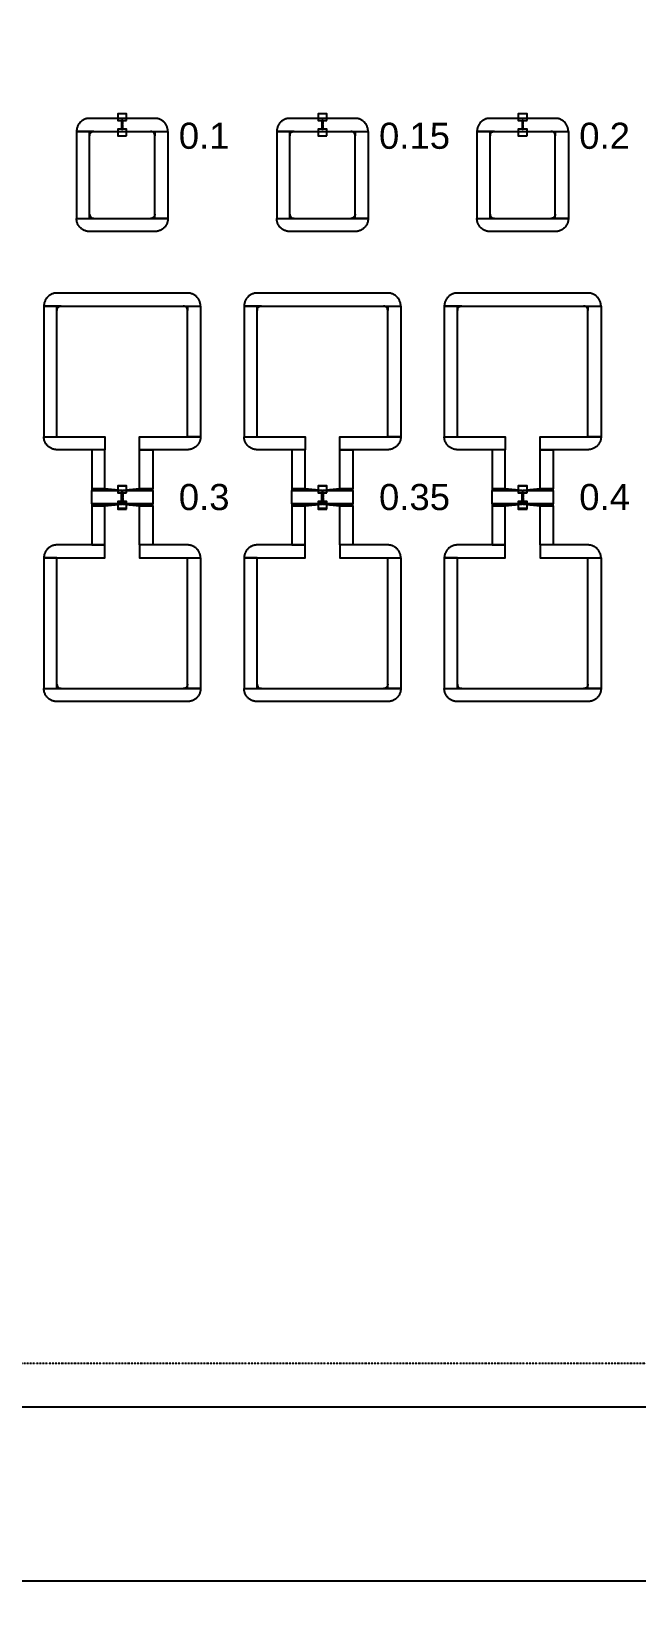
# Model space of a CAD drawing. Extents: x -50000 to 50000, y -50000 to 50000.
# Drawn here: x -39559 to -38168, y -14334 to -10740 of the extents above; entities that cross this region are included whole.
import ezdxf

# ---------------------------------------------------------------- set-up
doc = ezdxf.new("R2010")
doc.units = 0
doc.linetypes.add('DOT', pattern=[0.2, 0, -0.2])
doc.layers.get('0').update_dxf_attribs({"linetype": 'CONTINUOUS'})
for name, color, linetype in [('BASEMETAL', 4, 'CONTINUOUS'), ('DICEGRID', 3, 'CONTINUOUS'), ('FRAME', 8, 'CONTINUOUS'), ('MARKERS', 2, 'CONTINUOUS'), ('SECONDLAYER', 6, 'CONTINUOUS')]:
    doc.layers.add(name, color=color, linetype=linetype)
doc.styles.get("Standard").update_dxf_attribs({"font": 'arial.ttf'})

# ---------------------------------------------------------------- blocks, each defined once
blk = doc.blocks.new('CHIP_JARRAY')
for points in [[(3750, 3330), (3855, 3330), (3855, 3330), (3855, 3331.6), (3854.8, 3333.1), (3854.6, 3334.7), (3854.3, 3336.2), (3854, 3337.8), (3853.5, 3339.3), (3853, 3340.8), (3852.4, 3342.2), (3851.7, 3343.6), (3851, 3345), (3850.2, 3346.3), (3849.3, 3347.6), (3848.3, 3348.9), (3847.3, 3350.1), (3846.2, 3351.2), (3845.1, 3352.3), (3843.9, 3353.3), (3842.6, 3354.3), (3841.3, 3355.2), (3840, 3356), (3838.6, 3356.7), (3837.2, 3357.4), (3835.8, 3358), (3834.3, 3358.5), (3832.8, 3359), (3831.2, 3359.3), (3829.7, 3359.6), (3828.1, 3359.8), (3826.6, 3360), (3825, 3360), (3675, 3360), (3673.4, 3360), (3671.9, 3359.8), (3670.3, 3359.6), (3668.8, 3359.3), (3667.2, 3359), (3665.7, 3358.5), (3664.2, 3358), (3662.8, 3357.4), (3661.4, 3356.7), (3660, 3356), (3658.7, 3355.2), (3657.4, 3354.3), (3656.1, 3353.3), (3654.9, 3352.3), (3653.8, 3351.2), (3652.7, 3350.1), (3651.7, 3348.9), (3650.7, 3347.6), (3649.8, 3346.3), (3649, 3345), (3648.3, 3343.6), (3647.6, 3342.2), (3647, 3340.8), (3646.5, 3339.3), (3646, 3337.8), (3645.7, 3336.2), (3645.4, 3334.7), (3645.2, 3333.1), (3645, 3331.6), (3645, 3330), (3645, 3330)], [(4210, 3330), (4315, 3330), (4315, 3330), (4315, 3331.6), (4314.8, 3333.1), (4314.6, 3334.7), (4314.3, 3336.2), (4314, 3337.8), (4313.5, 3339.3), (4313, 3340.8), (4312.4, 3342.2), (4311.7, 3343.6), (4311, 3345), (4310.2, 3346.3), (4309.3, 3347.6), (4308.3, 3348.9), (4307.3, 3350.1), (4306.2, 3351.2), (4305.1, 3352.3), (4303.9, 3353.3), (4302.6, 3354.3), (4301.3, 3355.2), (4300, 3356), (4298.6, 3356.7), (4297.2, 3357.4), (4295.8, 3358), (4294.3, 3358.5), (4292.8, 3359), (4291.2, 3359.3), (4289.7, 3359.6), (4288.1, 3359.8), (4286.6, 3360), (4285, 3360), (4135, 3360), (4133.4, 3360), (4131.9, 3359.8), (4130.3, 3359.6), (4128.8, 3359.3), (4127.2, 3359), (4125.7, 3358.5), (4124.2, 3358), (4122.8, 3357.4), (4121.4, 3356.7), (4120, 3356), (4118.7, 3355.2), (4117.4, 3354.3), (4116.1, 3353.3), (4114.9, 3352.3), (4113.8, 3351.2), (4112.7, 3350.1), (4111.7, 3348.9), (4110.7, 3347.6), (4109.8, 3346.3), (4109, 3345), (4108.3, 3343.6), (4107.6, 3342.2), (4107, 3340.8), (4106.5, 3339.3), (4106, 3337.8), (4105.7, 3336.2), (4105.4, 3334.7), (4105.2, 3333.1), (4105, 3331.6), (4105, 3330), (4105, 3330)], [(4670, 3330), (4775, 3330), (4775, 3330), (4775, 3331.6), (4774.8, 3333.1), (4774.6, 3334.7), (4774.3, 3336.2), (4774, 3337.8), (4773.5, 3339.3), (4773, 3340.8), (4772.4, 3342.2), (4771.7, 3343.6), (4771, 3345), (4770.2, 3346.3), (4769.3, 3347.6), (4768.3, 3348.9), (4767.3, 3350.1), (4766.2, 3351.2), (4765.1, 3352.3), (4763.9, 3353.3), (4762.6, 3354.3), (4761.3, 3355.2), (4760, 3356), (4758.6, 3356.7), (4757.2, 3357.4), (4755.8, 3358), (4754.3, 3358.5), (4752.8, 3359), (4751.2, 3359.3), (4749.7, 3359.6), (4748.1, 3359.8), (4746.6, 3360), (4745, 3360), (4595, 3360), (4593.4, 3360), (4591.9, 3359.8), (4590.3, 3359.6), (4588.8, 3359.3), (4587.2, 3359), (4585.7, 3358.5), (4584.2, 3358), (4582.8, 3357.4), (4581.4, 3356.7), (4580, 3356), (4578.7, 3355.2), (4577.4, 3354.3), (4576.1, 3353.3), (4574.9, 3352.3), (4573.8, 3351.2), (4572.7, 3350.1), (4571.7, 3348.9), (4570.7, 3347.6), (4569.8, 3346.3), (4569, 3345), (4568.3, 3343.6), (4567.6, 3342.2), (4567, 3340.8), (4566.5, 3339.3), (4566, 3337.8), (4565.7, 3336.2), (4565.4, 3334.7), (4565.2, 3333.1), (4565, 3331.6), (4565, 3330), (4565, 3330)], [(3675, 3130), (3675, 3330), (3645, 3330), (3645, 3130)], [(3675, 3330), (3675, 3320), (3675.1, 3321), (3675.2, 3322.1), (3675.5, 3323.1), (3675.9, 3324.1), (3676.3, 3325), (3676.9, 3325.9), (3677.6, 3326.7), (3678.3, 3327.4), (3679.1, 3328.1), (3680, 3328.7), (3680.9, 3329.1), (3681.9, 3329.5), (3682.9, 3329.8), (3684, 3329.9), (3685, 3330)], [(3825, 3330), (3825, 3320), (3824.9, 3321), (3824.8, 3322.1), (3824.5, 3323.1), (3824.1, 3324.1), (3823.7, 3325), (3823.1, 3325.9), (3822.4, 3326.7), (3821.7, 3327.4), (3820.9, 3328.1), (3820, 3328.7), (3819.1, 3329.1), (3818.1, 3329.5), (3817.1, 3329.8), (3816, 3329.9), (3815, 3330)], [(3825, 3130), (3825, 3330), (3855, 3330), (3855, 3130)], [(4135, 3130), (4135, 3330), (4105, 3330), (4105, 3130)], [(4135, 3330), (4135, 3320), (4135.1, 3321), (4135.2, 3322.1), (4135.5, 3323.1), (4135.9, 3324.1), (4136.3, 3325), (4136.9, 3325.9), (4137.6, 3326.7), (4138.3, 3327.4), (4139.1, 3328.1), (4140, 3328.7), (4140.9, 3329.1), (4141.9, 3329.5), (4142.9, 3329.8), (4144, 3329.9), (4145, 3330)], [(4285, 3330), (4285, 3320), (4284.9, 3321), (4284.8, 3322.1), (4284.5, 3323.1), (4284.1, 3324.1), (4283.7, 3325), (4283.1, 3325.9), (4282.4, 3326.7), (4281.7, 3327.4), (4280.9, 3328.1), (4280, 3328.7), (4279.1, 3329.1), (4278.1, 3329.5), (4277.1, 3329.8), (4276, 3329.9), (4275, 3330)], [(4285, 3130), (4285, 3330), (4315, 3330), (4315, 3130)], [(4595, 3130), (4595, 3330), (4565, 3330), (4565, 3130)], [(4595, 3330), (4595, 3320), (4595.1, 3321), (4595.2, 3322.1), (4595.5, 3323.1), (4595.9, 3324.1), (4596.3, 3325), (4596.9, 3325.9), (4597.6, 3326.7), (4598.3, 3327.4), (4599.1, 3328.1), (4600, 3328.7), (4600.9, 3329.1), (4601.9, 3329.5), (4602.9, 3329.8), (4604, 3329.9), (4605, 3330)], [(4745, 3330), (4745, 3320), (4744.9, 3321), (4744.8, 3322.1), (4744.5, 3323.1), (4744.1, 3324.1), (4743.7, 3325), (4743.1, 3325.9), (4742.4, 3326.7), (4741.7, 3327.4), (4740.9, 3328.1), (4740, 3328.7), (4739.1, 3329.1), (4738.1, 3329.5), (4737.1, 3329.8), (4736, 3329.9), (4735, 3330)], [(4745, 3130), (4745, 3330), (4775, 3330), (4775, 3130)], [(3750, 3130), (3855, 3130), (3855, 3130), (3855, 3128.4), (3854.8, 3126.9), (3854.6, 3125.3), (3854.3, 3123.8), (3854, 3122.2), (3853.5, 3120.7), (3853, 3119.2), (3852.4, 3117.8), (3851.7, 3116.4), (3851, 3115), (3850.2, 3113.7), (3849.3, 3112.4), (3848.3, 3111.1), (3847.3, 3109.9), (3846.2, 3108.8), (3845.1, 3107.7), (3843.9, 3106.7), (3842.6, 3105.7), (3841.3, 3104.8), (3840, 3104), (3838.6, 3103.3), (3837.2, 3102.6), (3835.8, 3102), (3834.3, 3101.5), (3832.8, 3101), (3831.2, 3100.7), (3829.7, 3100.4), (3828.1, 3100.2), (3826.6, 3100), (3825, 3100), (3675, 3100), (3673.4, 3100), (3671.9, 3100.2), (3670.3, 3100.4), (3668.8, 3100.7), (3667.2, 3101), (3665.7, 3101.5), (3664.2, 3102), (3662.8, 3102.6), (3661.4, 3103.3), (3660, 3104), (3658.7, 3104.8), (3657.4, 3105.7), (3656.1, 3106.7), (3654.9, 3107.7), (3653.8, 3108.8), (3652.7, 3109.9), (3651.7, 3111.1), (3650.7, 3112.4), (3649.8, 3113.7), (3649, 3115), (3648.3, 3116.4), (3647.6, 3117.8), (3647, 3119.2), (3646.5, 3120.7), (3646, 3122.2), (3645.7, 3123.8), (3645.4, 3125.3), (3645.2, 3126.9), (3645, 3128.4), (3645, 3130), (3645, 3130)], [(3675, 3130), (3675, 3140), (3675.1, 3139), (3675.2, 3137.9), (3675.5, 3136.9), (3675.9, 3135.9), (3676.3, 3135), (3676.9, 3134.1), (3677.6, 3133.3), (3678.3, 3132.6), (3679.1, 3131.9), (3680, 3131.3), (3680.9, 3130.9), (3681.9, 3130.5), (3682.9, 3130.2), (3684, 3130.1), (3685, 3130)], [(3825, 3130), (3825, 3140), (3824.9, 3139), (3824.8, 3137.9), (3824.5, 3136.9), (3824.1, 3135.9), (3823.7, 3135), (3823.1, 3134.1), (3822.4, 3133.3), (3821.7, 3132.6), (3820.9, 3131.9), (3820, 3131.3), (3819.1, 3130.9), (3818.1, 3130.5), (3817.1, 3130.2), (3816, 3130.1), (3815, 3130)], [(4210, 3130), (4315, 3130), (4315, 3130), (4315, 3128.4), (4314.8, 3126.9), (4314.6, 3125.3), (4314.3, 3123.8), (4314, 3122.2), (4313.5, 3120.7), (4313, 3119.2), (4312.4, 3117.8), (4311.7, 3116.4), (4311, 3115), (4310.2, 3113.7), (4309.3, 3112.4), (4308.3, 3111.1), (4307.3, 3109.9), (4306.2, 3108.8), (4305.1, 3107.7), (4303.9, 3106.7), (4302.6, 3105.7), (4301.3, 3104.8), (4300, 3104), (4298.6, 3103.3), (4297.2, 3102.6), (4295.8, 3102), (4294.3, 3101.5), (4292.8, 3101), (4291.2, 3100.7), (4289.7, 3100.4), (4288.1, 3100.2), (4286.6, 3100), (4285, 3100), (4135, 3100), (4133.4, 3100), (4131.9, 3100.2), (4130.3, 3100.4), (4128.8, 3100.7), (4127.2, 3101), (4125.7, 3101.5), (4124.2, 3102), (4122.8, 3102.6), (4121.4, 3103.3), (4120, 3104), (4118.7, 3104.8), (4117.4, 3105.7), (4116.1, 3106.7), (4114.9, 3107.7), (4113.8, 3108.8), (4112.7, 3109.9), (4111.7, 3111.1), (4110.7, 3112.4), (4109.8, 3113.7), (4109, 3115), (4108.3, 3116.4), (4107.6, 3117.8), (4107, 3119.2), (4106.5, 3120.7), (4106, 3122.2), (4105.7, 3123.8), (4105.4, 3125.3), (4105.2, 3126.9), (4105, 3128.4), (4105, 3130), (4105, 3130)], [(4135, 3130), (4135, 3140), (4135.1, 3139), (4135.2, 3137.9), (4135.5, 3136.9), (4135.9, 3135.9), (4136.3, 3135), (4136.9, 3134.1), (4137.6, 3133.3), (4138.3, 3132.6), (4139.1, 3131.9), (4140, 3131.3), (4140.9, 3130.9), (4141.9, 3130.5), (4142.9, 3130.2), (4144, 3130.1), (4145, 3130)], [(4285, 3130), (4285, 3140), (4284.9, 3139), (4284.8, 3137.9), (4284.5, 3136.9), (4284.1, 3135.9), (4283.7, 3135), (4283.1, 3134.1), (4282.4, 3133.3), (4281.7, 3132.6), (4280.9, 3131.9), (4280, 3131.3), (4279.1, 3130.9), (4278.1, 3130.5), (4277.1, 3130.2), (4276, 3130.1), (4275, 3130)], [(4670, 3130), (4775, 3130), (4775, 3130), (4775, 3128.4), (4774.8, 3126.9), (4774.6, 3125.3), (4774.3, 3123.8), (4774, 3122.2), (4773.5, 3120.7), (4773, 3119.2), (4772.4, 3117.8), (4771.7, 3116.4), (4771, 3115), (4770.2, 3113.7), (4769.3, 3112.4), (4768.3, 3111.1), (4767.3, 3109.9), (4766.2, 3108.8), (4765.1, 3107.7), (4763.9, 3106.7), (4762.6, 3105.7), (4761.3, 3104.8), (4760, 3104), (4758.6, 3103.3), (4757.2, 3102.6), (4755.8, 3102), (4754.3, 3101.5), (4752.8, 3101), (4751.2, 3100.7), (4749.7, 3100.4), (4748.1, 3100.2), (4746.6, 3100), (4745, 3100), (4595, 3100), (4593.4, 3100), (4591.9, 3100.2), (4590.3, 3100.4), (4588.8, 3100.7), (4587.2, 3101), (4585.7, 3101.5), (4584.2, 3102), (4582.8, 3102.6), (4581.4, 3103.3), (4580, 3104), (4578.7, 3104.8), (4577.4, 3105.7), (4576.1, 3106.7), (4574.9, 3107.7), (4573.8, 3108.8), (4572.7, 3109.9), (4571.7, 3111.1), (4570.7, 3112.4), (4569.8, 3113.7), (4569, 3115), (4568.3, 3116.4), (4567.6, 3117.8), (4567, 3119.2), (4566.5, 3120.7), (4566, 3122.2), (4565.7, 3123.8), (4565.4, 3125.3), (4565.2, 3126.9), (4565, 3128.4), (4565, 3130), (4565, 3130)], [(4595, 3130), (4595, 3140), (4595.1, 3139), (4595.2, 3137.9), (4595.5, 3136.9), (4595.9, 3135.9), (4596.3, 3135), (4596.9, 3134.1), (4597.6, 3133.3), (4598.3, 3132.6), (4599.1, 3131.9), (4600, 3131.3), (4600.9, 3130.9), (4601.9, 3130.5), (4602.9, 3130.2), (4604, 3130.1), (4605, 3130)], [(4745, 3130), (4745, 3140), (4744.9, 3139), (4744.8, 3137.9), (4744.5, 3136.9), (4744.1, 3135.9), (4743.7, 3135), (4743.1, 3134.1), (4742.4, 3133.3), (4741.7, 3132.6), (4740.9, 3131.9), (4740, 3131.3), (4739.1, 3130.9), (4738.1, 3130.5), (4737.1, 3130.2), (4736, 3130.1), (4735, 3130)], [(3750, 2928.7), (3930, 2928.7), (3930, 2928.7), (3930, 2930.3), (3929.8, 2931.8), (3929.6, 2933.4), (3929.3, 2934.9), (3929, 2936.5), (3928.5, 2938), (3928, 2939.5), (3927.4, 2940.9), (3926.7, 2942.3), (3926, 2943.7), (3925.2, 2945), (3924.3, 2946.3), (3923.3, 2947.6), (3922.3, 2948.8), (3921.2, 2949.9), (3920.1, 2951), (3918.9, 2952), (3917.6, 2953), (3916.3, 2953.9), (3915, 2954.7), (3913.6, 2955.4), (3912.2, 2956.1), (3910.8, 2956.7), (3909.3, 2957.2), (3907.8, 2957.7), (3906.2, 2958), (3904.7, 2958.3), (3903.1, 2958.5), (3901.6, 2958.7), (3900, 2958.7), (3600, 2958.7), (3598.4, 2958.7), (3596.9, 2958.5), (3595.3, 2958.3), (3593.8, 2958), (3592.2, 2957.7), (3590.7, 2957.2), (3589.2, 2956.7), (3587.8, 2956.1), (3586.4, 2955.4), (3585, 2954.7), (3583.7, 2953.9), (3582.4, 2953), (3581.1, 2952), (3579.9, 2951), (3578.8, 2949.9), (3577.7, 2948.8), (3576.7, 2947.6), (3575.7, 2946.3), (3574.8, 2945), (3574, 2943.7), (3573.3, 2942.3), (3572.6, 2940.9), (3572, 2939.5), (3571.5, 2938), (3571, 2936.5), (3570.7, 2934.9), (3570.4, 2933.4), (3570.2, 2931.8), (3570, 2930.3), (3570, 2928.7), (3570, 2928.7)], [(4210, 2928.7), (4390, 2928.7), (4390, 2928.7), (4390, 2930.3), (4389.8, 2931.8), (4389.6, 2933.4), (4389.3, 2934.9), (4389, 2936.5), (4388.5, 2938), (4388, 2939.5), (4387.4, 2940.9), (4386.7, 2942.3), (4386, 2943.7), (4385.2, 2945), (4384.3, 2946.3), (4383.3, 2947.6), (4382.3, 2948.8), (4381.2, 2949.9), (4380.1, 2951), (4378.9, 2952), (4377.6, 2953), (4376.3, 2953.9), (4375, 2954.7), (4373.6, 2955.4), (4372.2, 2956.1), (4370.8, 2956.7), (4369.3, 2957.2), (4367.8, 2957.7), (4366.2, 2958), (4364.7, 2958.3), (4363.1, 2958.5), (4361.6, 2958.7), (4360, 2958.7), (4060, 2958.7), (4058.4, 2958.7), (4056.9, 2958.5), (4055.3, 2958.3), (4053.8, 2958), (4052.2, 2957.7), (4050.7, 2957.2), (4049.2, 2956.7), (4047.8, 2956.1), (4046.4, 2955.4), (4045, 2954.7), (4043.7, 2953.9), (4042.4, 2953), (4041.1, 2952), (4039.9, 2951), (4038.8, 2949.9), (4037.7, 2948.8), (4036.7, 2947.6), (4035.7, 2946.3), (4034.8, 2945), (4034, 2943.7), (4033.3, 2942.3), (4032.6, 2940.9), (4032, 2939.5), (4031.5, 2938), (4031, 2936.5), (4030.7, 2934.9), (4030.4, 2933.4), (4030.2, 2931.8), (4030, 2930.3), (4030, 2928.7), (4030, 2928.7)], [(4670, 2928.7), (4850, 2928.7), (4850, 2928.7), (4850, 2930.3), (4849.8, 2931.8), (4849.6, 2933.4), (4849.3, 2934.9), (4849, 2936.5), (4848.5, 2938), (4848, 2939.5), (4847.4, 2940.9), (4846.7, 2942.3), (4846, 2943.7), (4845.2, 2945), (4844.3, 2946.3), (4843.3, 2947.6), (4842.3, 2948.8), (4841.2, 2949.9), (4840.1, 2951), (4838.9, 2952), (4837.6, 2953), (4836.3, 2953.9), (4835, 2954.7), (4833.6, 2955.4), (4832.2, 2956.1), (4830.8, 2956.7), (4829.3, 2957.2), (4827.8, 2957.7), (4826.2, 2958), (4824.7, 2958.3), (4823.1, 2958.5), (4821.6, 2958.7), (4820, 2958.7), (4520, 2958.7), (4518.4, 2958.7), (4516.9, 2958.5), (4515.3, 2958.3), (4513.8, 2958), (4512.2, 2957.7), (4510.7, 2957.2), (4509.2, 2956.7), (4507.8, 2956.1), (4506.4, 2955.4), (4505, 2954.7), (4503.7, 2953.9), (4502.4, 2953), (4501.1, 2952), (4499.9, 2951), (4498.8, 2949.9), (4497.7, 2948.8), (4496.7, 2947.6), (4495.7, 2946.3), (4494.8, 2945), (4494, 2943.7), (4493.3, 2942.3), (4492.6, 2940.9), (4492, 2939.5), (4491.5, 2938), (4491, 2936.5), (4490.7, 2934.9), (4490.4, 2933.4), (4490.2, 2931.8), (4490, 2930.3), (4490, 2928.7), (4490, 2928.7)], [(3600, 2628.7), (3600, 2928.7), (3570, 2928.7), (3570, 2628.7)], [(3600, 2928.7), (3600, 2918.7), (3600.1, 2919.7), (3600.2, 2920.8), (3600.5, 2921.8), (3600.9, 2922.8), (3601.3, 2923.7), (3601.9, 2924.6), (3602.6, 2925.4), (3603.3, 2926.1), (3604.1, 2926.8), (3605, 2927.4), (3605.9, 2927.8), (3606.9, 2928.2), (3607.9, 2928.5), (3609, 2928.6), (3610, 2928.7)], [(3900, 2928.7), (3900, 2918.7), (3899.9, 2919.7), (3899.8, 2920.8), (3899.5, 2921.8), (3899.1, 2922.8), (3898.7, 2923.7), (3898.1, 2924.6), (3897.4, 2925.4), (3896.7, 2926.1), (3895.9, 2926.8), (3895, 2927.4), (3894.1, 2927.8), (3893.1, 2928.2), (3892.1, 2928.5), (3891, 2928.6), (3890, 2928.7)], [(3900, 2628.7), (3900, 2928.7), (3930, 2928.7), (3930, 2628.7)], [(4060, 2628.7), (4060, 2928.7), (4030, 2928.7), (4030, 2628.7)], [(4060, 2928.7), (4060, 2918.7), (4060.1, 2919.7), (4060.2, 2920.8), (4060.5, 2921.8), (4060.9, 2922.8), (4061.3, 2923.7), (4061.9, 2924.6), (4062.6, 2925.4), (4063.3, 2926.1), (4064.1, 2926.8), (4065, 2927.4), (4065.9, 2927.8), (4066.9, 2928.2), (4067.9, 2928.5), (4069, 2928.6), (4070, 2928.7)], [(4360, 2928.7), (4360, 2918.7), (4359.9, 2919.7), (4359.8, 2920.8), (4359.5, 2921.8), (4359.1, 2922.8), (4358.7, 2923.7), (4358.1, 2924.6), (4357.4, 2925.4), (4356.7, 2926.1), (4355.9, 2926.8), (4355, 2927.4), (4354.1, 2927.8), (4353.1, 2928.2), (4352.1, 2928.5), (4351, 2928.6), (4350, 2928.7)], [(4360, 2628.7), (4360, 2928.7), (4390, 2928.7), (4390, 2628.7)], [(4520, 2628.7), (4520, 2928.7), (4490, 2928.7), (4490, 2628.7)], [(4520, 2928.7), (4520, 2918.7), (4520.1, 2919.7), (4520.2, 2920.8), (4520.5, 2921.8), (4520.9, 2922.8), (4521.3, 2923.7), (4521.9, 2924.6), (4522.6, 2925.4), (4523.3, 2926.1), (4524.1, 2926.8), (4525, 2927.4), (4525.9, 2927.8), (4526.9, 2928.2), (4527.9, 2928.5), (4529, 2928.6), (4530, 2928.7)], [(4820, 2928.7), (4820, 2918.7), (4819.9, 2919.7), (4819.8, 2920.8), (4819.5, 2921.8), (4819.1, 2922.8), (4818.7, 2923.7), (4818.1, 2924.6), (4817.4, 2925.4), (4816.7, 2926.1), (4815.9, 2926.8), (4815, 2927.4), (4814.1, 2927.8), (4813.1, 2928.2), (4812.1, 2928.5), (4811, 2928.6), (4810, 2928.7)], [(4820, 2628.7), (4820, 2928.7), (4850, 2928.7), (4850, 2628.7)], [(3640, 2628.7), (3710, 2628.7), (3710, 2598.7), (3600, 2598.7), (3598.4, 2598.7), (3596.9, 2598.9), (3595.3, 2599.1), (3593.8, 2599.4), (3592.2, 2599.7), (3590.7, 2600.2), (3589.2, 2600.7), (3587.8, 2601.3), (3586.4, 2602), (3585, 2602.7), (3583.7, 2603.5), (3582.4, 2604.4), (3581.1, 2605.4), (3579.9, 2606.4), (3578.8, 2607.5), (3577.7, 2608.6), (3576.7, 2609.8), (3575.7, 2611.1), (3574.8, 2612.4), (3574, 2613.7), (3573.3, 2615.1), (3572.6, 2616.5), (3572, 2617.9), (3571.5, 2619.4), (3571, 2620.9), (3570.7, 2622.5), (3570.4, 2624), (3570.2, 2625.6), (3570, 2627.1), (3570, 2628.7), (3570, 2628.7)], [(3860, 2628.7), (3930, 2628.7), (3930, 2628.7), (3930, 2627.1), (3929.8, 2625.6), (3929.6, 2624), (3929.3, 2622.5), (3929, 2620.9), (3928.5, 2619.4), (3928, 2617.9), (3927.4, 2616.5), (3926.7, 2615.1), (3926, 2613.7), (3925.2, 2612.4), (3924.3, 2611.1), (3923.3, 2609.8), (3922.3, 2608.6), (3921.2, 2607.5), (3920.1, 2606.4), (3918.9, 2605.4), (3917.6, 2604.4), (3916.3, 2603.5), (3915, 2602.7), (3913.6, 2602), (3912.2, 2601.3), (3910.8, 2600.7), (3909.3, 2600.2), (3907.8, 2599.7), (3906.2, 2599.4), (3904.7, 2599.1), (3903.1, 2598.9), (3901.6, 2598.7), (3900, 2598.7), (3790, 2598.7), (3790, 2628.7)], [(4100, 2628.7), (4170, 2628.7), (4170, 2598.7), (4060, 2598.7), (4058.4, 2598.7), (4056.9, 2598.9), (4055.3, 2599.1), (4053.8, 2599.4), (4052.2, 2599.7), (4050.7, 2600.2), (4049.2, 2600.7), (4047.8, 2601.3), (4046.4, 2602), (4045, 2602.7), (4043.7, 2603.5), (4042.4, 2604.4), (4041.1, 2605.4), (4039.9, 2606.4), (4038.8, 2607.5), (4037.7, 2608.6), (4036.7, 2609.8), (4035.7, 2611.1), (4034.8, 2612.4), (4034, 2613.7), (4033.3, 2615.1), (4032.6, 2616.5), (4032, 2617.9), (4031.5, 2619.4), (4031, 2620.9), (4030.7, 2622.5), (4030.4, 2624), (4030.2, 2625.6), (4030, 2627.1), (4030, 2628.7), (4030, 2628.7)], [(4320, 2628.7), (4390, 2628.7), (4390, 2628.7), (4390, 2627.1), (4389.8, 2625.6), (4389.6, 2624), (4389.3, 2622.5), (4389, 2620.9), (4388.5, 2619.4), (4388, 2617.9), (4387.4, 2616.5), (4386.7, 2615.1), (4386, 2613.7), (4385.2, 2612.4), (4384.3, 2611.1), (4383.3, 2609.8), (4382.3, 2608.6), (4381.2, 2607.5), (4380.1, 2606.4), (4378.9, 2605.4), (4377.6, 2604.4), (4376.3, 2603.5), (4375, 2602.7), (4373.6, 2602), (4372.2, 2601.3), (4370.8, 2600.7), (4369.3, 2600.2), (4367.8, 2599.7), (4366.2, 2599.4), (4364.7, 2599.1), (4363.1, 2598.9), (4361.6, 2598.7), (4360, 2598.7), (4250, 2598.7), (4250, 2628.7)], [(4560, 2628.7), (4630, 2628.7), (4630, 2598.7), (4520, 2598.7), (4518.4, 2598.7), (4516.9, 2598.9), (4515.3, 2599.1), (4513.8, 2599.4), (4512.2, 2599.7), (4510.7, 2600.2), (4509.2, 2600.7), (4507.8, 2601.3), (4506.4, 2602), (4505, 2602.7), (4503.7, 2603.5), (4502.4, 2604.4), (4501.1, 2605.4), (4499.9, 2606.4), (4498.8, 2607.5), (4497.7, 2608.6), (4496.7, 2609.8), (4495.7, 2611.1), (4494.8, 2612.4), (4494, 2613.7), (4493.3, 2615.1), (4492.6, 2616.5), (4492, 2617.9), (4491.5, 2619.4), (4491, 2620.9), (4490.7, 2622.5), (4490.4, 2624), (4490.2, 2625.6), (4490, 2627.1), (4490, 2628.7), (4490, 2628.7)], [(4780, 2628.7), (4850, 2628.7), (4850, 2628.7), (4850, 2627.1), (4849.8, 2625.6), (4849.6, 2624), (4849.3, 2622.5), (4849, 2620.9), (4848.5, 2619.4), (4848, 2617.9), (4847.4, 2616.5), (4846.7, 2615.1), (4846, 2613.7), (4845.2, 2612.4), (4844.3, 2611.1), (4843.3, 2609.8), (4842.3, 2608.6), (4841.2, 2607.5), (4840.1, 2606.4), (4838.9, 2605.4), (4837.6, 2604.4), (4836.3, 2603.5), (4835, 2602.7), (4833.6, 2602), (4832.2, 2601.3), (4830.8, 2600.7), (4829.3, 2600.2), (4827.8, 2599.7), (4826.2, 2599.4), (4824.7, 2599.1), (4823.1, 2598.9), (4821.6, 2598.7), (4820, 2598.7), (4710, 2598.7), (4710, 2628.7)], [(3710, 2508.7), (3710, 2598.7), (3680, 2598.7), (3680, 2508.7)], [(3790, 2508.7), (3790, 2598.7), (3820, 2598.7), (3820, 2508.7)], [(4170, 2508.7), (4170, 2598.7), (4140, 2598.7), (4140, 2508.7)], [(4250, 2508.7), (4250, 2598.7), (4280, 2598.7), (4280, 2508.7)], [(4630, 2508.7), (4630, 2598.7), (4600, 2598.7), (4600, 2508.7)], [(4710, 2508.7), (4710, 2598.7), (4740, 2598.7), (4740, 2508.7)], [(3749, 2504.7), (3710, 2508.7), (3680, 2508.7), (3680, 2504.7)], [(3820, 2504.7), (3820, 2474.7), (3680, 2474.7), (3680, 2504.7)], [(3820, 2504.7), (3820, 2508.7), (3790, 2508.7), (3751, 2504.7)], [(4209, 2504.7), (4170, 2508.7), (4140, 2508.7), (4140, 2504.7)], [(4280, 2504.7), (4280, 2474.7), (4140, 2474.7), (4140, 2504.7)], [(4280, 2504.7), (4280, 2508.7), (4250, 2508.7), (4211, 2504.7)], [(4669, 2504.7), (4630, 2508.7), (4600, 2508.7), (4600, 2504.7)], [(4740, 2504.7), (4740, 2474.7), (4600, 2474.7), (4600, 2504.7)], [(4740, 2504.7), (4740, 2508.7), (4710, 2508.7), (4671, 2504.7)], [(3710, 2470), (3749, 2474), (3680, 2474), (3680, 2470)], [(3710, 2380), (3710, 2470), (3680, 2470), (3680, 2380)], [(3820, 2470), (3820, 2474), (3751, 2474), (3790, 2470)], [(3790, 2380), (3790, 2470), (3820, 2470), (3820, 2380)], [(4170, 2470), (4209, 2474), (4140, 2474), (4140, 2470)], [(4170, 2380), (4170, 2470), (4140, 2470), (4140, 2380)], [(4280, 2470), (4280, 2474), (4211, 2474), (4250, 2470)], [(4250, 2380), (4250, 2470), (4280, 2470), (4280, 2380)], [(4630, 2470), (4669, 2474), (4600, 2474), (4600, 2470)], [(4630, 2380), (4630, 2470), (4600, 2470), (4600, 2380)], [(4740, 2470), (4740, 2474), (4671, 2474), (4710, 2470)], [(4710, 2380), (4710, 2470), (4740, 2470), (4740, 2380)], [(3640, 2350), (3710, 2350), (3710, 2380), (3600, 2380), (3598.4, 2380), (3596.9, 2379.8), (3595.3, 2379.6), (3593.8, 2379.3), (3592.2, 2379), (3590.7, 2378.5), (3589.2, 2378), (3587.8, 2377.4), (3586.4, 2376.7), (3585, 2376), (3583.7, 2375.2), (3582.4, 2374.3), (3581.1, 2373.3), (3579.9, 2372.3), (3578.8, 2371.2), (3577.7, 2370.1), (3576.7, 2368.9), (3575.7, 2367.6), (3574.8, 2366.3), (3574, 2365), (3573.3, 2363.6), (3572.6, 2362.2), (3572, 2360.8), (3571.5, 2359.3), (3571, 2357.8), (3570.7, 2356.2), (3570.4, 2354.7), (3570.2, 2353.1), (3570, 2351.6), (3570, 2350), (3570, 2350)], [(3860, 2350), (3930, 2350), (3930, 2350), (3930, 2351.6), (3929.8, 2353.1), (3929.6, 2354.7), (3929.3, 2356.2), (3929, 2357.8), (3928.5, 2359.3), (3928, 2360.8), (3927.4, 2362.2), (3926.7, 2363.6), (3926, 2365), (3925.2, 2366.3), (3924.3, 2367.6), (3923.3, 2368.9), (3922.3, 2370.1), (3921.2, 2371.2), (3920.1, 2372.3), (3918.9, 2373.3), (3917.6, 2374.3), (3916.3, 2375.2), (3915, 2376), (3913.6, 2376.7), (3912.2, 2377.4), (3910.8, 2378), (3909.3, 2378.5), (3907.8, 2379), (3906.2, 2379.3), (3904.7, 2379.6), (3903.1, 2379.8), (3901.6, 2380), (3900, 2380), (3790, 2380), (3790, 2350)], [(4100, 2350), (4170, 2350), (4170, 2380), (4060, 2380), (4058.4, 2380), (4056.9, 2379.8), (4055.3, 2379.6), (4053.8, 2379.3), (4052.2, 2379), (4050.7, 2378.5), (4049.2, 2378), (4047.8, 2377.4), (4046.4, 2376.7), (4045, 2376), (4043.7, 2375.2), (4042.4, 2374.3), (4041.1, 2373.3), (4039.9, 2372.3), (4038.8, 2371.2), (4037.7, 2370.1), (4036.7, 2368.9), (4035.7, 2367.6), (4034.8, 2366.3), (4034, 2365), (4033.3, 2363.6), (4032.6, 2362.2), (4032, 2360.8), (4031.5, 2359.3), (4031, 2357.8), (4030.7, 2356.2), (4030.4, 2354.7), (4030.2, 2353.1), (4030, 2351.6), (4030, 2350), (4030, 2350)], [(4320, 2350), (4390, 2350), (4390, 2350), (4390, 2351.6), (4389.8, 2353.1), (4389.6, 2354.7), (4389.3, 2356.2), (4389, 2357.8), (4388.5, 2359.3), (4388, 2360.8), (4387.4, 2362.2), (4386.7, 2363.6), (4386, 2365), (4385.2, 2366.3), (4384.3, 2367.6), (4383.3, 2368.9), (4382.3, 2370.1), (4381.2, 2371.2), (4380.1, 2372.3), (4378.9, 2373.3), (4377.6, 2374.3), (4376.3, 2375.2), (4375, 2376), (4373.6, 2376.7), (4372.2, 2377.4), (4370.8, 2378), (4369.3, 2378.5), (4367.8, 2379), (4366.2, 2379.3), (4364.7, 2379.6), (4363.1, 2379.8), (4361.6, 2380), (4360, 2380), (4250, 2380), (4250, 2350)], [(4560, 2350), (4630, 2350), (4630, 2380), (4520, 2380), (4518.4, 2380), (4516.9, 2379.8), (4515.3, 2379.6), (4513.8, 2379.3), (4512.2, 2379), (4510.7, 2378.5), (4509.2, 2378), (4507.8, 2377.4), (4506.4, 2376.7), (4505, 2376), (4503.7, 2375.2), (4502.4, 2374.3), (4501.1, 2373.3), (4499.9, 2372.3), (4498.8, 2371.2), (4497.7, 2370.1), (4496.7, 2368.9), (4495.7, 2367.6), (4494.8, 2366.3), (4494, 2365), (4493.3, 2363.6), (4492.6, 2362.2), (4492, 2360.8), (4491.5, 2359.3), (4491, 2357.8), (4490.7, 2356.2), (4490.4, 2354.7), (4490.2, 2353.1), (4490, 2351.6), (4490, 2350), (4490, 2350)], [(4780, 2350), (4850, 2350), (4850, 2350), (4850, 2351.6), (4849.8, 2353.1), (4849.6, 2354.7), (4849.3, 2356.2), (4849, 2357.8), (4848.5, 2359.3), (4848, 2360.8), (4847.4, 2362.2), (4846.7, 2363.6), (4846, 2365), (4845.2, 2366.3), (4844.3, 2367.6), (4843.3, 2368.9), (4842.3, 2370.1), (4841.2, 2371.2), (4840.1, 2372.3), (4838.9, 2373.3), (4837.6, 2374.3), (4836.3, 2375.2), (4835, 2376), (4833.6, 2376.7), (4832.2, 2377.4), (4830.8, 2378), (4829.3, 2378.5), (4827.8, 2379), (4826.2, 2379.3), (4824.7, 2379.6), (4823.1, 2379.8), (4821.6, 2380), (4820, 2380), (4710, 2380), (4710, 2350)], [(3600, 2050), (3600, 2350), (3570, 2350), (3570, 2050)], [(3900, 2050), (3900, 2350), (3930, 2350), (3930, 2050)], [(4060, 2050), (4060, 2350), (4030, 2350), (4030, 2050)], [(4360, 2050), (4360, 2350), (4390, 2350), (4390, 2050)], [(4520, 2050), (4520, 2350), (4490, 2350), (4490, 2050)], [(4820, 2050), (4820, 2350), (4850, 2350), (4850, 2050)], [(3750, 2050), (3930, 2050), (3930, 2050), (3930, 2048.4), (3929.8, 2046.9), (3929.6, 2045.3), (3929.3, 2043.8), (3929, 2042.2), (3928.5, 2040.7), (3928, 2039.2), (3927.4, 2037.8), (3926.7, 2036.4), (3926, 2035), (3925.2, 2033.7), (3924.3, 2032.4), (3923.3, 2031.1), (3922.3, 2029.9), (3921.2, 2028.8), (3920.1, 2027.7), (3918.9, 2026.7), (3917.6, 2025.7), (3916.3, 2024.8), (3915, 2024), (3913.6, 2023.3), (3912.2, 2022.6), (3910.8, 2022), (3909.3, 2021.5), (3907.8, 2021), (3906.2, 2020.7), (3904.7, 2020.4), (3903.1, 2020.2), (3901.6, 2020), (3900, 2020), (3600, 2020), (3598.4, 2020), (3596.9, 2020.2), (3595.3, 2020.4), (3593.8, 2020.7), (3592.2, 2021), (3590.7, 2021.5), (3589.2, 2022), (3587.8, 2022.6), (3586.4, 2023.3), (3585, 2024), (3583.7, 2024.8), (3582.4, 2025.7), (3581.1, 2026.7), (3579.9, 2027.7), (3578.8, 2028.8), (3577.7, 2029.9), (3576.7, 2031.1), (3575.7, 2032.4), (3574.8, 2033.7), (3574, 2035), (3573.3, 2036.4), (3572.6, 2037.8), (3572, 2039.2), (3571.5, 2040.7), (3571, 2042.2), (3570.7, 2043.8), (3570.4, 2045.3), (3570.2, 2046.9), (3570, 2048.4), (3570, 2050), (3570, 2050)], [(3600, 2050), (3600, 2060), (3600.1, 2059), (3600.2, 2057.9), (3600.5, 2056.9), (3600.9, 2055.9), (3601.3, 2055), (3601.9, 2054.1), (3602.6, 2053.3), (3603.3, 2052.6), (3604.1, 2051.9), (3605, 2051.3), (3605.9, 2050.9), (3606.9, 2050.5), (3607.9, 2050.2), (3609, 2050.1), (3610, 2050)], [(3900, 2050), (3900, 2060), (3899.9, 2059), (3899.8, 2057.9), (3899.5, 2056.9), (3899.1, 2055.9), (3898.7, 2055), (3898.1, 2054.1), (3897.4, 2053.3), (3896.7, 2052.6), (3895.9, 2051.9), (3895, 2051.3), (3894.1, 2050.9), (3893.1, 2050.5), (3892.1, 2050.2), (3891, 2050.1), (3890, 2050)], [(4210, 2050), (4390, 2050), (4390, 2050), (4390, 2048.4), (4389.8, 2046.9), (4389.6, 2045.3), (4389.3, 2043.8), (4389, 2042.2), (4388.5, 2040.7), (4388, 2039.2), (4387.4, 2037.8), (4386.7, 2036.4), (4386, 2035), (4385.2, 2033.7), (4384.3, 2032.4), (4383.3, 2031.1), (4382.3, 2029.9), (4381.2, 2028.8), (4380.1, 2027.7), (4378.9, 2026.7), (4377.6, 2025.7), (4376.3, 2024.8), (4375, 2024), (4373.6, 2023.3), (4372.2, 2022.6), (4370.8, 2022), (4369.3, 2021.5), (4367.8, 2021), (4366.2, 2020.7), (4364.7, 2020.4), (4363.1, 2020.2), (4361.6, 2020), (4360, 2020), (4060, 2020), (4058.4, 2020), (4056.9, 2020.2), (4055.3, 2020.4), (4053.8, 2020.7), (4052.2, 2021), (4050.7, 2021.5), (4049.2, 2022), (4047.8, 2022.6), (4046.4, 2023.3), (4045, 2024), (4043.7, 2024.8), (4042.4, 2025.7), (4041.1, 2026.7), (4039.9, 2027.7), (4038.8, 2028.8), (4037.7, 2029.9), (4036.7, 2031.1), (4035.7, 2032.4), (4034.8, 2033.7), (4034, 2035), (4033.3, 2036.4), (4032.6, 2037.8), (4032, 2039.2), (4031.5, 2040.7), (4031, 2042.2), (4030.7, 2043.8), (4030.4, 2045.3), (4030.2, 2046.9), (4030, 2048.4), (4030, 2050), (4030, 2050)], [(4060, 2050), (4060, 2060), (4060.1, 2059), (4060.2, 2057.9), (4060.5, 2056.9), (4060.9, 2055.9), (4061.3, 2055), (4061.9, 2054.1), (4062.6, 2053.3), (4063.3, 2052.6), (4064.1, 2051.9), (4065, 2051.3), (4065.9, 2050.9), (4066.9, 2050.5), (4067.9, 2050.2), (4069, 2050.1), (4070, 2050)], [(4360, 2050), (4360, 2060), (4359.9, 2059), (4359.8, 2057.9), (4359.5, 2056.9), (4359.1, 2055.9), (4358.7, 2055), (4358.1, 2054.1), (4357.4, 2053.3), (4356.7, 2052.6), (4355.9, 2051.9), (4355, 2051.3), (4354.1, 2050.9), (4353.1, 2050.5), (4352.1, 2050.2), (4351, 2050.1), (4350, 2050)], [(4670, 2050), (4850, 2050), (4850, 2050), (4850, 2048.4), (4849.8, 2046.9), (4849.6, 2045.3), (4849.3, 2043.8), (4849, 2042.2), (4848.5, 2040.7), (4848, 2039.2), (4847.4, 2037.8), (4846.7, 2036.4), (4846, 2035), (4845.2, 2033.7), (4844.3, 2032.4), (4843.3, 2031.1), (4842.3, 2029.9), (4841.2, 2028.8), (4840.1, 2027.7), (4838.9, 2026.7), (4837.6, 2025.7), (4836.3, 2024.8), (4835, 2024), (4833.6, 2023.3), (4832.2, 2022.6), (4830.8, 2022), (4829.3, 2021.5), (4827.8, 2021), (4826.2, 2020.7), (4824.7, 2020.4), (4823.1, 2020.2), (4821.6, 2020), (4820, 2020), (4520, 2020), (4518.4, 2020), (4516.9, 2020.2), (4515.3, 2020.4), (4513.8, 2020.7), (4512.2, 2021), (4510.7, 2021.5), (4509.2, 2022), (4507.8, 2022.6), (4506.4, 2023.3), (4505, 2024), (4503.7, 2024.8), (4502.4, 2025.7), (4501.1, 2026.7), (4499.9, 2027.7), (4498.8, 2028.8), (4497.7, 2029.9), (4496.7, 2031.1), (4495.7, 2032.4), (4494.8, 2033.7), (4494, 2035), (4493.3, 2036.4), (4492.6, 2037.8), (4492, 2039.2), (4491.5, 2040.7), (4491, 2042.2), (4490.7, 2043.8), (4490.4, 2045.3), (4490.2, 2046.9), (4490, 2048.4), (4490, 2050), (4490, 2050)], [(4520, 2050), (4520, 2060), (4520.1, 2059), (4520.2, 2057.9), (4520.5, 2056.9), (4520.9, 2055.9), (4521.3, 2055), (4521.9, 2054.1), (4522.6, 2053.3), (4523.3, 2052.6), (4524.1, 2051.9), (4525, 2051.3), (4525.9, 2050.9), (4526.9, 2050.5), (4527.9, 2050.2), (4529, 2050.1), (4530, 2050)], [(4820, 2050), (4820, 2060), (4819.9, 2059), (4819.8, 2057.9), (4819.5, 2056.9), (4819.1, 2055.9), (4818.7, 2055), (4818.1, 2054.1), (4817.4, 2053.3), (4816.7, 2052.6), (4815.9, 2051.9), (4815, 2051.3), (4814.1, 2050.9), (4813.1, 2050.5), (4812.1, 2050.2), (4811, 2050.1), (4810, 2050)]]:
    blk.add_lwpolyline(points, close=True)
at = {"layer": 'DICEGRID'}
blk.add_lwpolyline([(400, 400), (6600, 400), (6600, 6600), (400, 6600)], close=True, dxfattribs=at)
at = {"layer": 'FRAME'}
blk.add_lwpolyline([(0, 0), (7000, 0), (7000, 7000), (0, 7000)], close=True, dxfattribs=at)
at = {"layer": 'FRAME', "linetype": 'DOT'}
blk.add_lwpolyline([(500, 500), (6500, 500), (6500, 6500), (500, 6500)], close=True, dxfattribs=at)
at = {"layer": 'JUNCTION'}
for points in [[(3760, 3355), (3760, 3370), (3740, 3370), (3740, 3355)], [(3751.5, 3346.5), (3751.5, 3355), (3748.5, 3355), (3748.5, 3346.5)], [(3751.5, 3344.5), (3750.1, 3345), (3749.9, 3345), (3748.5, 3344.5)], [(3751.5, 3335), (3751.5, 3344.5), (3748.5, 3344.5), (3748.5, 3335)], [(3750.1, 3345), (3750.1, 3346.4), (3749.9, 3346.4), (3749.9, 3345)], [(4220, 3355), (4220, 3370), (4200, 3370), (4200, 3355)], [(4211.5, 3346.5), (4211.5, 3355), (4208.5, 3355), (4208.5, 3346.5)], [(4211.5, 3344.5), (4210.1, 3345), (4209.9, 3345), (4208.5, 3344.5)], [(4211.5, 3335), (4211.5, 3344.5), (4208.5, 3344.5), (4208.5, 3335)], [(4210.1, 3345), (4210.1, 3346.4), (4209.9, 3346.4), (4209.9, 3345)], [(4680, 3355), (4680, 3370), (4660, 3370), (4660, 3355)], [(4671.5, 3346.5), (4671.5, 3355), (4668.5, 3355), (4668.5, 3346.5)], [(4671.5, 3344.5), (4670.1, 3345), (4669.9, 3345), (4668.5, 3344.5)], [(4671.5, 3335), (4671.5, 3344.5), (4668.5, 3344.5), (4668.5, 3335)], [(4670.1, 3345), (4670.1, 3346.4), (4669.9, 3346.4), (4669.9, 3345)], [(3760, 3320), (3760, 3335), (3740, 3335), (3740, 3320)], [(4220, 3320), (4220, 3335), (4200, 3335), (4200, 3320)], [(4680, 3320), (4680, 3335), (4660, 3335), (4660, 3320)], [(3760, 2499.7), (3760, 2514.7), (3740, 2514.7), (3740, 2499.7)], [(3751.5, 2490.6), (3751.5, 2499.7), (3748.5, 2499.7), (3748.5, 2490.6)], [(3751.5, 2489.2), (3750.2, 2489.7), (3749.8, 2489.7), (3748.5, 2489.2)], [(3751.5, 2479.7), (3751.5, 2489.2), (3748.5, 2489.2), (3748.5, 2479.7)], [(3750.2, 2489.7), (3750.2, 2490.4), (3749.8, 2490.4), (3749.8, 2489.7)], [(4220, 2499.7), (4220, 2514.7), (4200, 2514.7), (4200, 2499.7)], [(4211.5, 2490.6), (4211.5, 2499.7), (4208.5, 2499.7), (4208.5, 2490.6)], [(4211.5, 2489.2), (4210.2, 2489.7), (4209.8, 2489.7), (4208.5, 2489.2)], [(4211.5, 2479.7), (4211.5, 2489.2), (4208.5, 2489.2), (4208.5, 2479.7)], [(4210.2, 2489.7), (4210.2, 2490.4), (4209.8, 2490.4), (4209.8, 2489.7)], [(4680, 2499.7), (4680, 2514.7), (4660, 2514.7), (4660, 2499.7)], [(4671.5, 2490.6), (4671.5, 2499.7), (4668.5, 2499.7), (4668.5, 2490.6)], [(4671.5, 2489.2), (4670.2, 2489.7), (4669.8, 2489.7), (4668.5, 2489.2)], [(4671.5, 2479.7), (4671.5, 2489.2), (4668.5, 2489.2), (4668.5, 2479.7)], [(4670.2, 2489.7), (4670.2, 2490.4), (4669.8, 2490.4), (4669.8, 2489.7)], [(3760, 2464.7), (3760, 2479.7), (3740, 2479.7), (3740, 2464.7)], [(4220, 2464.7), (4220, 2479.7), (4200, 2479.7), (4200, 2464.7)], [(4680, 2464.7), (4680, 2479.7), (4660, 2479.7), (4660, 2464.7)]]:
    blk.add_lwpolyline(points, close=True, dxfattribs=at)
at = {"layer": 'SECONDLAYER'}
for points in [[(3760, 2499.3), (3760, 2515.8), (3740, 2515.8), (3740, 2499.3)], [(3752.2, 2490.6), (3752.2, 2499.3), (3747.8, 2499.3), (3747.8, 2490.6)], [(3752.2, 2490.4), (3752.2, 2490.6), (3747.8, 2490.6), (3747.8, 2490.4)], [(3752.2, 2488.2), (3750.5, 2489), (3749.5, 2489), (3747.8, 2488.2)], [(3752.2, 2478.7), (3752.2, 2488.2), (3747.8, 2488.2), (3747.8, 2478.7)], [(3750.5, 2489), (3750.5, 2490.4), (3749.5, 2490.4), (3749.5, 2489)], [(4220, 2499.3), (4220, 2515.8), (4200, 2515.8), (4200, 2499.3)], [(4212.2, 2490.6), (4212.2, 2499.3), (4207.8, 2499.3), (4207.8, 2490.6)], [(4212.2, 2490.4), (4212.2, 2490.6), (4207.8, 2490.6), (4207.8, 2490.4)], [(4212.2, 2488.2), (4210.5, 2489), (4209.5, 2489), (4207.8, 2488.2)], [(4212.2, 2478.7), (4212.2, 2488.2), (4207.8, 2488.2), (4207.8, 2478.7)], [(4210.5, 2489), (4210.5, 2490.4), (4209.5, 2490.4), (4209.5, 2489)], [(4680, 2499.3), (4680, 2515.8), (4660, 2515.8), (4660, 2499.3)], [(4672.2, 2490.6), (4672.2, 2499.3), (4667.8, 2499.3), (4667.8, 2490.6)], [(4672.2, 2490.4), (4672.2, 2490.6), (4667.8, 2490.6), (4667.8, 2490.4)], [(4672.2, 2488.2), (4670.6, 2489), (4669.4, 2489), (4667.8, 2488.2)], [(4672.2, 2478.7), (4672.2, 2488.2), (4667.8, 2488.2), (4667.8, 2478.7)], [(4670.6, 2489), (4670.6, 2490.4), (4669.4, 2490.4), (4669.4, 2489)], [(3760, 2462.2), (3760, 2478.7), (3740, 2478.7), (3740, 2462.2)], [(4220, 2462.2), (4220, 2478.7), (4200, 2478.7), (4200, 2462.2)], [(4680, 2462.2), (4680, 2478.7), (4660, 2478.7), (4660, 2462.2)]]:
    blk.add_lwpolyline(points, close=True, dxfattribs=at)
at = {"layer": 'UNDERCUT'}
for points in [[(3751.5, 3346.4), (3751.5, 3346.5), (3748.5, 3346.5), (3748.5, 3346.4)], [(4211.5, 3346.4), (4211.5, 3346.5), (4208.5, 3346.5), (4208.5, 3346.4)], [(4671.5, 3346.4), (4671.5, 3346.5), (4668.5, 3346.5), (4668.5, 3346.4)], [(3751.5, 2490.4), (3751.5, 2490.6), (3748.5, 2490.6), (3748.5, 2490.4)], [(4211.5, 2490.4), (4211.5, 2490.6), (4208.5, 2490.6), (4208.5, 2490.4)], [(4671.5, 2490.4), (4671.5, 2490.6), (4668.5, 2490.6), (4668.5, 2490.4)]]:
    blk.add_lwpolyline(points, close=True, dxfattribs=at)
at = {"layer": 'MARKERS'}
for s, p in [('0.1', (3880, 3290)), ('0.15', (4340, 3290)), ('0.2', (4800, 3290)), ('0.3', (3880, 2460)), ('0.35', (4340, 2460)), ('0.4', (4800, 2460))]:
    blk.add_text(s, height=60, dxfattribs=at).set_placement(p)

msp = doc.modelspace()

# ---------------------------------------------------------------- linework, layer by layer
at = {"layer": 'FRAME'}
for radius in [50000, 49500]:
    msp.add_circle((0, 0), radius, dxfattribs=at)

# ---------------------------------------------------------------- block references
at = {"layer": 'BASEMETAL'}
msp.add_blockref('CHIP_JARRAY', (-43100, -14300), dxfattribs=at)

doc.saveas('drawing.dxf')
